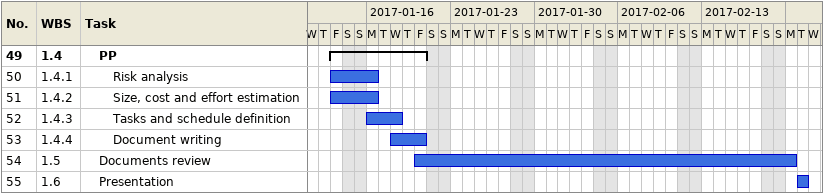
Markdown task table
| ID | WBS | Task | Start | Finish |
|---|---|---|---|---|
| 49 | 1.4 | **PP** | 2017-01-13 | 2017-01-20 |
| 50 | 1.4.1 | Risk analysis | 2017-01-13 | 2017-01-16 |
| 51 | 1.4.2 | Size, cost and effort estimation | 2017-01-13 | 2017-01-16 |
| 52 | 1.4.3 | Tasks and schedule definition | 2017-01-16 | 2017-01-18 |
| 53 | 1.4.4 | Document writing | 2017-01-18 | 2017-01-20 |
| 54 | 1.5 | Documents review | 2017-01-20 | 2017-02-20 |
| 55 | 1.6 | Presentation | 2017-02-21 | 2017-02-21 |
